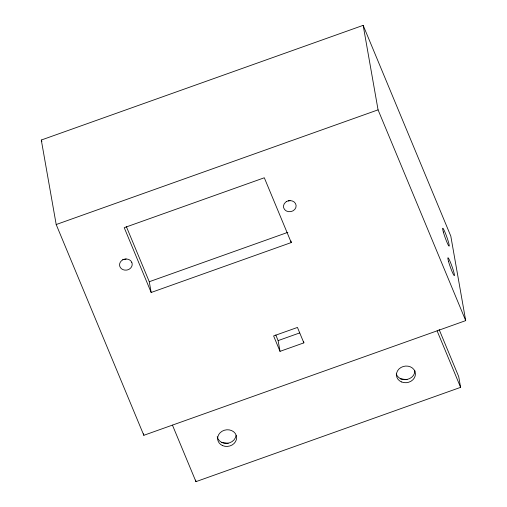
<?xml version="1.0" encoding="UTF-8"?>
<svg xmlns="http://www.w3.org/2000/svg" width="507" height="507" viewBox="0 0 507 507"><rect width="100%" height="100%" fill="white"/><g stroke="black" fill="none" stroke-linecap="round" stroke-linejoin="round"><path stroke-width="0.76" d="M437.104 330.843L465.705 320.62L450.805 236.129L363.164 25.35L41.295 140.033L56.195 224.531L143.836 435.304L437.104 330.843L460.603 387.354L195.956 481.65L172.456 425.139M56.195 224.531L378.064 109.848L363.164 25.35M290.974 241.028L291.246 242.561L151.168 292.476L149.273 281.721L287.856 232.339M303.592 341.325L303.864 342.865L280.022 351.357L278.121 340.603L299.732 332.909M400.143 378.83L407.045 379.642M221.331 442.541L228.232 443.352M378.064 109.848L465.705 320.62M439.125 329.506L458.702 376.6L460.603 387.354M291.246 242.561L264.305 177.773L124.234 227.681L151.168 292.476M303.864 342.865L297.451 327.44L273.609 335.932L280.022 351.357M275.789 334.994L278.121 340.603M126.268 226.395L149.273 281.721M41.295 140.033L41.904 141.497M195.683 480.116L195.956 481.65M143.563 433.758L143.836 435.304M414.891 370.668A9.532 8.302 -10 0 1 406.868 379.489A9.532 8.302 -10 0 1 396.271 374.008M290.042 200.569A6.344 5.526 -10 0 1 288.318 200.949M236.034 435.431A9.532 8.302 -10 0 1 226.87 443.346A9.532 8.302 -10 0 1 217.199 436.711M126.129 258.969A6.344 5.526 -10 0 1 122.656 259.318M286.468 201.59L285.752 202.071A6.357 5.539 -10 0 0 286.297 210.95A6.357 5.539 -10 0 0 295.86 207.547A6.357 5.539 -10 0 0 289.833 200.62L288.952 200.709A6.331 5.514 -10 0 0 286.468 201.59M401.436 381.917A9.532 8.302 -10 0 0 415.429 373.741A9.532 8.302 -10 0 0 400.942 367.505A9.532 8.302 -10 0 0 401.436 381.917M222.624 445.628A9.532 8.302 -10 0 0 236.617 437.459A9.532 8.302 -10 0 0 222.123 431.223A9.532 8.302 -10 0 0 222.624 445.628M131.769 262.277A6.357 5.539 -10 0 0 125.039 259.109A6.325 5.514 -10 0 0 122.555 259.996A6.357 5.539 -10 0 0 119.855 266.524A6.357 5.539 -10 0 0 126.3 270.111A6.344 5.526 -10 0 0 129.583 268.938A6.357 5.539 -10 0 0 131.769 262.277M443.34 231.991A9.532 0.894 70.4 0 0 449.012 246.117A9.532 0.894 70.4 0 0 445.469 233.391A9.532 0.894 70.4 0 0 443.34 231.991M448.543 261.492A9.532 0.894 70.4 0 0 454.215 275.612A9.532 0.894 70.4 0 0 450.666 262.886A9.532 0.894 70.4 0 0 448.543 261.492"/></g></svg>
